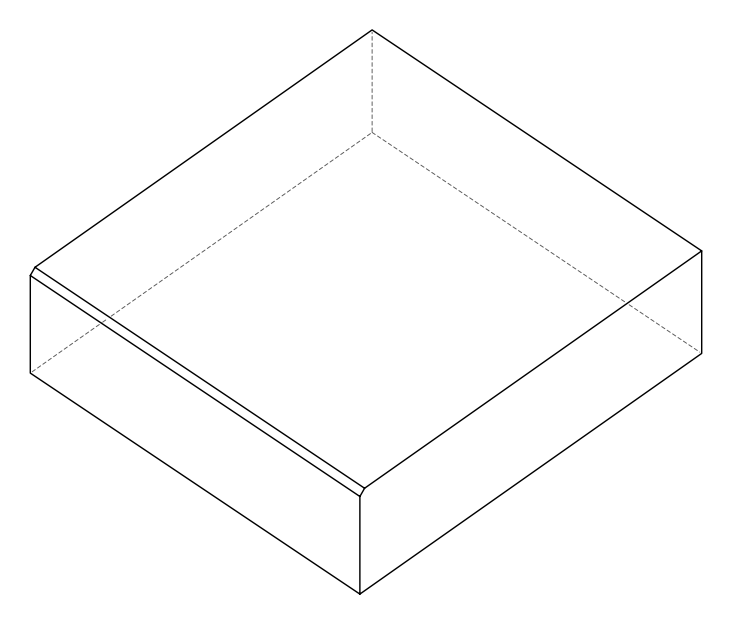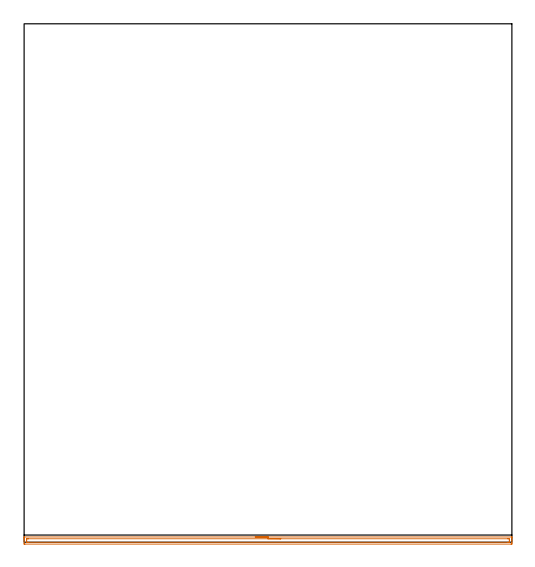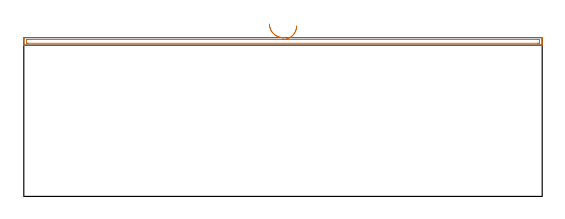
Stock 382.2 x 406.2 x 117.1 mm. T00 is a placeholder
(PLAN: 1 operations, 0 tool changes, 6.3 min)
(1 AREA_MILL | FG_CHAMFER_SURFACE | UGT0205_001 | 6.31 min | 5992 mm3)
(TOOL UGT0205_001 | Chamfer Mill 20 x 3 x 45 deg. | D20 FL50 Z2)
(OP 1 AREA_MILL)
G17 G21 G94 G90
T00 M6
G54
G17 G0 G90 X181.1 Y4.1 S1061 M3
G43 Z127.1 H0
G94 G1 X181.138 Z126.228 F250.
X181.252 Z125.363
X181.441 Z124.512
X181.703 Z123.68
X182.037 Z122.874
X182.44 Z122.1
X182.908 Z121.364
X183.44 Z120.672
X184.029 Z120.029
X184.672 Z119.44
X185.364 Z118.908
X186.1 Z118.44
X186.874 Z118.037
X187.68 Z117.703
X188.512 Z117.441
X189.364 Z117.252
X190.228 Z117.138
X191.1 Z117.1
X382.017
X382.19 Y4.097 Z117.088
X382.193 Y4.049 Z117.041
X382.2 Y3.629 Z116.629
Y3.365 Z116.364
Y2.635 Z115.631
Y1.38 Z114.377
Y-0.035 Z112.96
Y-0.663 Z112.333
X382.198 Y-0.926 Z112.071
X382.192 Y-1.491 Z111.505
X382.14 Y-1.494 Z111.503
X381.57 Y-1.5 Z111.5
X0.63
X0.06 Y-1.494 Z111.503
X0.008 Y-1.491 Z111.505
X0. Y-0.926 Z112.071
Y0.855 Z113.85
Y2.271 Z115.267
Y2.635 Z115.631
Y3.365 Z116.364
Y3.63 Z116.629
X0.007 Y4.049 Z117.041
X0.01 Y4.097 Z117.088
X0.183 Y4.1 Z117.1
X191.1
Y2.686 Z115.686
X378.887
X379.734 Y2.682 Z115.682
X379.781 Y2.679 Z115.679
X380.19 Y2.635 Z115.635
X380.197 Y2.221 Z115.221
X380.199 Y1.745 Z114.745
X380.2 Y1.328 Z114.328
X380.199 Y0.855 Z113.855
X380.198 Y0.441 Z113.441
X380.19 Y-0.035 Z112.965
X379.826 Y-0.079 Z112.921
X379.781 Y-0.082 Z112.918
X378.938 Y-0.086 Z112.914
X378.887
X3.313
X2.466 Y-0.082 Z112.918
X2.419 Y-0.079 Z112.921
X2.01 Y-0.035 Z112.965
X2.003 Y0.379 Z113.379
X2.001 Y0.855 Z113.855
X2. Y1.272 Z114.272
X2.001 Y1.745 Z114.745
X2.003 Y2.159 Z115.159
X2.01 Y2.635 Z115.635
X2.374 Y2.679 Z115.679
X2.419 Y2.682 Z115.682
X3.262 Y2.686 Z115.686
X3.313
X191.1
X191.972 Z115.724
X192.836 Z115.838
X193.688 Z116.026
X194.52 Z116.289
X195.326 Z116.623
X196.1 Z117.025
X196.836 Z117.494
X197.528 Z118.025
X198.171 Z118.615
X198.76 Z119.258
X199.292 Z119.95
X199.76 Z120.686
X200.163 Z121.46
X200.497 Z122.266
X200.759 Z123.098
X200.948 Z123.949
X201.062 Z124.814
X201.1 Z125.686
G0 Z127.1
M5
M2
